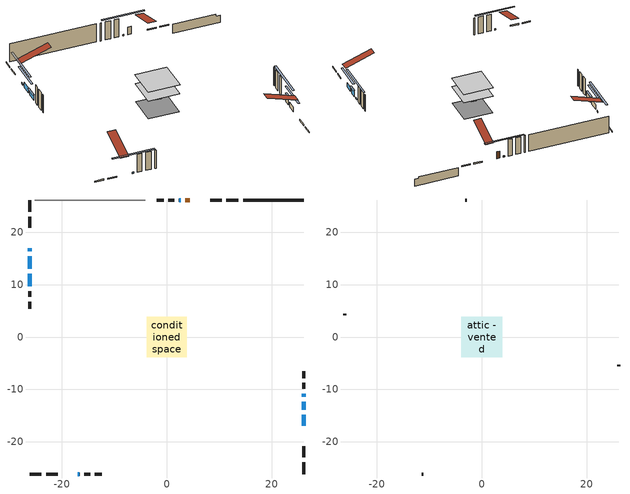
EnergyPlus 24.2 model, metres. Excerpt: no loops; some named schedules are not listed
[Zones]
conditioned space
 floor outside (Floor1 construction): -0.67,-0.67 -0.67,0.67 0.67,0.67 0.67,-0.67 z0.15
 floor adiabatic (AdiabaticFloorConstruction): -3.84,-3.84 -3.84,3.84 3.84,3.84 3.84,-3.84 z2.59
 floor foundation (Slab1 construction): -3.76,-3.76 -3.76,3.76 3.76,3.76 3.76,-3.76 z-2.29
 wall outside (RimJoist1 construction): 13.6,26.11 11.37,26.11 / -26.11,-26.11 -23.88,-26.11 / -26.11,26.11 -26.11,23.88 / 26.11,-26.11 26.11,-23.88 z0.15:0.45
 wall outside (RimJoist2 construction): 10.45,26.11 8.27,26.11 / -22.95,-26.11 -20.78,-26.11 / -26.11,22.95 -26.11,20.78 / 26.11,-22.95 26.11,-20.78 z0.15:0.45
 wall outside (AdiabaticWallConstruction 1): 4.42,26.11 3.56,26.11 z0.15:2.18
 wall outside (AdiabaticWallConstruction): 26.11,-16.93 26.11,-14.77 z0.15:1.41; 2.63,26.11 2.33,26.11 / -16.93,-26.11 -16.63,-26.11 z0.15:0.5; -26.11,16.93 -26.11,16.34 / 26.11,-11.37 26.11,-10.78 z0.15:0.49; -26.11,15.41 -26.11,13.01 z0.15:1.55; 26.11,-13.85 26.11,-12.3 z0.15:1.96; -26.11,12.09 -26.11,9.65 z0.15:1.57
 wall outside (Wall1 construction): 1.41,26.11 0.32,26.11 / -15.7,-26.11 -14.61,-26.11 / -26.11,8.72 -26.11,7.64 / 26.11,-9.85 26.11,-8.77 z0.15:5.03
 wall outside (Wall2 construction): -0.61,26.11 -1.93,26.11 / -13.69,-26.11 -12.37,-26.11 / -26.11,6.71 -26.11,5.39 / 26.11,-7.84 26.11,-6.52 z0.15:5.03
 wall foundation (FoundationWall1 construction): 14.53,26.11,-2.29 14.53,26.11,0.15 24.95,26.11,0.15 24.95,26.11,-0.37 26.11,26.11,-0.37 26.11,26.11,-2.29
 wall adiabatic (Wall4 construction): -4.1,26.11 -25.18,26.11 z0.15:5.03
 window (WindowConstruction): 26.11,-16.93 26.11,-14.77 z0.15:1.41
 window (WindowConstruction 5): 2.63,26.11 2.34,26.11 z0.15:0.49
 window (WindowConstruction 6): -16.93,-26.11 -16.63,-26.11 z0.15:0.49
 window (WindowConstruction 7): -26.11,16.93 -26.11,16.34 z0.15:0.49
 window (WindowConstruction 1): -26.11,15.41 -26.11,13.01 z0.15:1.55
 window (WindowConstruction 2): 26.11,-13.85 26.11,-12.3 z0.15:1.95
 window (WindowConstruction 3): -26.11,12.08 -26.11,9.65 z0.15:1.57
 window (WindowConstruction 4): 26.11,-11.37 26.11,-10.78 z0.15:0.49
 door (Door): 4.42,26.11 3.56,26.11 z0.15:2.18
 ceiling adiabatic (AdiabaticFloorConstruction): 3.84,-3.84 3.84,3.84 -3.84,3.84 -3.84,-3.84 z2.59
attic - vented
 floor to conditioned space (Floor2 construction Reversed): -3.89,-3.89 -3.89,3.89 3.89,3.89 3.89,-3.89 z5.03
 wall outside (Wall3 construction): -2.86,26.11 -3.17,26.11 / -11.44,-26.11 -11.13,-26.11 / -26.11,4.46 -26.11,4.15 / 26.11,-5.59 26.11,-5.28 z0.15:5.03
 roof outside (Roof1 construction): 5.35,26.11,5.03 5.35,18.53,7.56 7.35,18.53,7.56 7.35,26.11,5.03; -17.86,-26.11,5.03 -17.86,-18.53,7.56 -19.85,-18.53,7.56 -19.85,-26.11,5.03; -26.11,17.86,5.03 -18.53,17.86,7.56 -18.53,19.85,7.56 -26.11,19.85,5.03; 26.11,-17.86,5.03 18.53,-17.86,7.56 18.53,-19.85,7.56 26.11,-19.85,5.03
shading: 26.11,-12.14 26.11,-19.57 26.52,-19.57 26.52,-12.14 z4.05; -2.74,26.11 7.71,26.11 7.71,26.52 -2.74,26.52 z5.57; -11.55,-26.11 -22.01,-26.11 -22.01,-26.52 -11.55,-26.52 z5.57; -26.11,11.26 -26.11,22.01 -26.52,22.01 -26.52,11.26 z5.57; -26.11,10.37 -26.11,18.05 -26.52,18.05 -26.52,10.37 z4.19; 26.11,-12.1 26.11,-14.05 26.52,-14.05 26.52,-12.1 z2.16; -26.11,9.45 -26.11,12.29 -26.52,12.29 -26.52,9.45 z1.77; 26.11,-5.7 26.11,-16.45 26.52,-16.45 26.52,-5.7 z5.57
[Building]
Building 1: Terrain=Suburbs
[Site:Location]
Ottawa Intl AP_ON: Latitude {deg}=45.32; Longitude {deg}=-75.67; Time Zone {hr}=-5; Elevation {m}=115; Keep Site Location Information=Yes
[Site:GroundTemperature:Shallow]
1.18808, -1.19398, -1.38475, -0.254337, 4.28362, 8.80044, 12.7163, 15.1969, 15.4076, 13.3901, 9.57408, 5.19582
[Site:WaterMainsTemperature]
Calculation Method=Schedule; Temperature Schedule=mains temperature schedule
[Material] Roughness=Rough; Thermal Absorptance=0.9
Name | Thickness {m} | Conductivity {W/m-K} | Density {kg/m3} | Specific Heat {J/kg-K} | Solar Absorptance | Visible Absorptance
asphalt or fiberglass shingles | 0.00635 | 0.162714 | 1121.4 | 1465.45 | 0.4 | 0.4
ceiling loosefill ins | 0.169333 | 0.0480833 | 16.02 | 1046.75 | 0.7 | 0.7
ceiling stud and cavity | 0.1397 | 0.146109 | 65.682 | 1177.47 | 0.7 | 0.7
concrete 4.0 in. | 0.1016 | 1.803125 | 2242.8 | 837.4 | 0.7 | 0.7
concrete 8.0 in. | 0.2032 | 1.803125 | 2242.8 | 837.4 | 0.7 | 0.7
door material | 0.04445 | 0.053851 | 512.64 | 1214.23 | 0.7 | 0.7
exterior vertical ins | 0.0460229 | 0.029427 | 32.04 | 1214.23 | 0.7 | 0.7
floor covering | 0.0127 | 0.0433444 | 54.468 | 1339.84 | 0.6 | 0.6
floor rigid ins; rim joist rigid ins | 0.051816 | 0.029427 | 32.04 | 1214.23 | 0.7 | 0.7
floor rigid ins 1; wall rigid ins | 0.512978 | 0.029427 | 32.04 | 1214.23 | 0.7 | 0.7
floor stud and cavity | 0.1397 | 0.700881 | 92.3553 | 1139.71 | 0.7 | 0.7
floor stud and cavity 1 | 0.1397 | 1.75129 | 37.0049 | 1207.88 | 0.7 | 0.7
furniture material conditioned space 1 | 0.1524 | 0.115458 | 640.8 | 1214.23 | 0.6 | 0.6
gypsum board | 0.0127 | 0.160291 | 801 | 837.4 | 0.6 | 0.6
gypsum board 1 | 0.0127 | 0.160291 | 801 | 837.4 | 0.7 | 0.7
osb sheathing 0.5 in. | 0.0127 | 0.115458 | 512.64 | 1214.23 | 0.7 | 0.7
osb sheathing 0.5 in. 1 | 0.0127 | 0.115458 | 512.64 | 1214.23 | 0.4 | 0.4
osb sheathing 0.75 in. | 0.01905 | 0.115458 | 512.64 | 1214.23 | 0.7 | 0.7
osb sheathing 2.0 in. | 0.0508 | 0.115458 | 512.64 | 1214.23 | 0.7 | 0.7
rim joist stud and cavity | 0.0508 | 0.0453203 | 125.044 | 1163.47 | 0.6 | 0.6
rim joist stud and cavity 1 | 0.0508 | 0.0406006 | 125.044 | 1163.47 | 0.6 | 0.6
wall stud and cavity | 0.1397 | 0.100049 | 139.0536 | 1170.24 | 0.7 | 0.7
wall stud and cavity 1 | 0.1397 | 0.0992973 | 139.0536 | 1170.24 | 0.7 | 0.7
wall stud and cavity 2 | 0.0889 | 6.9971 | 50.32683 | 1063.81 | 0.6 | 0.6
wall stud and cavity 3 | 0.1397 | 0.0889898 | 139.0536 | 1170.24 | 0.7 | 0.7
wall stud and cavity 4 | 0.0889 | 0.380278 | 52.3479 | 1209.89 | 0.7 | 0.7
wall stud and cavity 5 | 0.0889 | 0.391764 | 83.0341 | 1211.67 | 0.7 | 0.7
wood siding | 0.0254 | 0.102417 | 544.68 | 1172.36 | 0.4 | 0.4
wood siding 1 | 0.00254 | 0.102417 | 544.68 | 1172.36 | 0.4 | 0.4
wood siding 2; wood siding 3; wood siding 4 | 0.0254 | 0.102417 | 544.68 | 1172.36 | 0.7 | 0.7
[WindowMaterial:SimpleGlazingSystem]
Name | U-Factor {W/m2-K} | Solar Heat Gain Coefficient
WindowMaterial | 2.92587 | 0.66
WindowMaterial 1 | 2.915653 | 0.67
WindowMaterial 2 | 2.89351 | 0.69
WindowMaterial 3 | 2.91338 | 0.67
WindowMaterial 4 | 3.07123 | 0.43
WindowMaterial 5 | 2.67945 | 0.43
[Construction]
AdiabaticFloorConstruction: floor stud and cavity 1, floor rigid ins 1, osb sheathing 0.75 in., floor covering
AdiabaticWallConstruction: wood siding 3, wall rigid ins, wall stud and cavity 4, gypsum board
AdiabaticWallConstruction 1: wood siding 4, wall rigid ins, wall stud and cavity 4, gypsum board
Door: door material
Floor1 construction: floor stud and cavity, floor rigid ins, osb sheathing 0.75 in., floor covering
Floor2 construction Reversed: gypsum board, ceiling stud and cavity, ceiling loosefill ins
FoundationWall1 construction: concrete 8.0 in., gypsum board 1
furniture construction conditioned space 1: furniture material conditioned space 1
PartitionWallConstruction: gypsum board, wall stud and cavity 5, gypsum board
RimJoist1 construction: wood siding 2, osb sheathing 2.0 in., rim joist stud and cavity
RimJoist2 construction: wood siding 2, rim joist rigid ins, osb sheathing 2.0 in., rim joist stud and cavity 1
Roof1 construction: asphalt or fiberglass shingles
Slab1 construction: concrete 4.0 in.
Wall1 construction: wood siding, osb sheathing 0.5 in., wall stud and cavity, gypsum board
Wall2 construction: wood siding, osb sheathing 0.5 in., wall stud and cavity 1, gypsum board
Wall3 construction: wood siding 1, wall stud and cavity 2
Wall4 construction: osb sheathing 0.5 in. 1, wall stud and cavity 3, gypsum board
WindowConstruction: WindowMaterial
WindowConstruction 1: WindowMaterial 1
WindowConstruction 2: WindowMaterial 2
WindowConstruction 3: WindowMaterial 3
WindowConstruction 4; WindowConstruction 5; WindowConstruction 7: WindowMaterial 4
WindowConstruction 6: WindowMaterial 5
[Zone] Multiplier=1; Part of Total Floor Area=Yes
Name | Volume {m3}
attic - vented | 24.8879
conditioned space | 455.7
[Space]
Name | Zone | Volume {m3}
attic - vented 1 | attic - vented | 24.8879
conditioned space 1 | conditioned space | 455.7
[ZoneInfiltration:EffectiveLeakageArea]
infil attic - vented 1: Zone or Space=attic - vented 1; Schedule=Always On Discrete; Effective Air Leakage Area {cm2}=2553.26; Stack Coefficient=0.000514933; Wind Coefficient=1.53319e-05
[ZoneMixing]
whole house fan mix: Zone or Space=attic - vented; Schedule=Always On Continuous; Design Flow Rate Calculation Method=Flow/Zone; Design Flow Rate {m3/s}=0; Source Zone or Space=conditioned space
[SurfaceProperty:ExposedFoundationPerimeter]
Slab1: Exposed Perimeter Calculation Method=TotalExposedPerimeter; Total Exposed Perimeter {m}=11.579
[InternalMass] Zone or ZoneList=conditioned space; Space or SpaceList=conditioned space 1
Name | Construction | Surface Area {m2}
furniture mass conditioned space 1 | furniture construction conditioned space 1 | 46.8598
partition wall mass | PartitionWallConstruction | 117.149
[Lights]
interior lighting: Zone or ZoneList or Space or SpaceList=conditioned space 1; Schedule=interior lighting schedule; Design Level Calculation Method=LightingLevel; Lighting Level {W}=343.2; Return Air Fraction=0; Fraction Radiant=0.6; Fraction Visible=0.2; Fraction Replaceable=1
[People]
occupants: Zone or ZoneList or Space or SpaceList=conditioned space 1; Number of People Schedule=occupants schedule; Number of People Calculation Method=People; Number of People=3; Fraction Radiant=0.314171; Sensible Heat Fraction=0.56303; Activity Level Schedule=occupants activity schedule; Carbon Dioxide Generation Rate {m3/s-W}=0; Enable ASHRAE 55 Comfort Warnings=No; Mean Radiant Temperature Calculation Type=EnclosureAveraged
[ElectricEquipment] Zone or ZoneList or Space or SpaceList=conditioned space 1; Design Level Calculation Method=EquipmentLevel
Name | Schedule | Design Level {W} | Fraction Latent | Fraction Radiant | Fraction Lost
clothes dryer | clothes dryer schedule | 140.772 | 0.015 | 0.081 | 0.85
clothes washer | clothes washer schedule | 32.1985 | 0.03 | 0.162 | 0.7
cooking range | cooking range schedule | 208.969 | 0.08 | 0.432 | 0.2
dishwasher | dishwasher schedule | 66.8632 | 0.3 | 0.18 | 0.4
fridge | fridge schedule | 72.9452 | 0 | 0.6 | 0
mech vent bath fan 0 | mech vent bath fan 0 schedule | 50.2 | 0 | 0 | 1
mech vent bath fan 1 | mech vent bath fan 1 schedule | 50.2 | 0 | 0 | 1
mech vent house fan | mech vent house fan schedule | 0 | 0 | 0 | 1
mech vent house fan cfis | mech vent house fan cfis schedule | 0 | 0 | 0 | 0
misc plug loads | misc plug loads schedule | 494.7 | 0.045 | 0.513 | 0.1
whole house fan | Always On Discrete | 0 | 0 | 0 | 1
[OtherEquipment] Zone or ZoneList or Space or SpaceList=conditioned space 1; Design Level Calculation Method=EquipmentLevel
Name | Fuel Type | Schedule | Design Level {W} | Fraction Latent | Fraction Radiant | Fraction Lost
clothes dryer 1 | Electricity | clothes dryer schedule | 0 | 0.015 | 0.081 | 0.85
cooking range 1 | Electricity | cooking range schedule | 0 | 0.08 | 0.432 | 0.2
general water use latent | None | general water use schedule | 59.3978 | 1 | 0 | 0
general water use sensible | None | general water use schedule | -58.539 | 0 | 0.6 | 0
mech vent house fan latent load | None | Always On Discrete | 0 | 1 | 0 | 0
mech vent house fan sensible load | None | Always On Discrete | 0 | 0 | 0 | 0
water heater energy adjustment1 | NaturalGas | Always On Discrete | 0.01 | 0 | 0 | 1
[ZoneInfiltration:DesignFlowRate] Zone or ZoneList or Space or SpaceList=conditioned space 1; Schedule=Always On Discrete; Design Flow Rate Calculation Method=Flow/Zone; Design Flow Rate {m3/s}=0
infil flow; natural vent flow; whole house fan flow
[AvailabilityManager:Scheduled]
central ac and furnace airloop Availability Manager: Schedule=Always On Discrete
[Foundation:Kiva]
Foundation Kiva 1: Initial Indoor Air Temperature {C}=18; Wall Height Above Grade {m}=0.149992; Wall Depth Below Slab {m}=0.2032; Custom Block Material Name 1=exterior vertical ins; Custom Block Depth 1 {m}=2.43998; Custom Block X Position 1 {m}=0.2159; Custom Block Z Position 1 {m}=0
[Foundation:Kiva:Settings]
Soil Conductivity {W/m-K}=1.275747; Soil Density {kg/m3}=1842.3; Soil Specific Heat {J/kg-K}=418.7; Ground Solar Absorptivity=0.9; Ground Thermal Absorptivity=0.9; Ground Surface Roughness {m}=0.03; Far-Field Width {m}=40; Deep-Ground Boundary Condition=ZeroFlux; Deep-Ground Depth {m}=40; Minimum Cell Dimension {m}=0.2; Maximum Cell Growth Coefficient=3; Simulation Timestep=Timestep
[Exterior:Lights]
exterior lighting: Schedule=exterior lighting schedule; Design Level {W}=75.6
[EnergyManagementSystem:GlobalVariable]
central_ac_and_furnace_airloop_Fan_RTF
infil_program_Qfan
infil_program_Qinf
natural_vent_program_Qnv
natural_vent_program_Qwhf
[EnergyManagementSystem:Sensor]
Name | Output:Variable or Output:Meter Index Key | Output:Variable or Output:Meter
airflow_gain | infil flow | Infiltration Sensible Heat Gain Energy
airflow_gain_1 | natural vent flow | Infiltration Sensible Heat Gain Energy
airflow_gain_2 | whole house fan flow | Infiltration Sensible Heat Gain Energy
airflow_loss | infil flow | Infiltration Sensible Heat Loss Energy
airflow_loss_1 | natural vent flow | Infiltration Sensible Heat Loss Energy
airflow_loss_2 | whole house fan flow | Infiltration Sensible Heat Loss Energy
clg_load_cond |  | Cooling:EnergyTransfer:Zone:CONDITIONED SPACE
clg_sp_s; clg_sp_s_1 | cooling setpoint | Schedule Value
clothes_dryer_exhaust_0_sch_s | clothes dryer exhaust 0 schedule | Schedule Value
cool_season | cooling season schedule | Schedule Value
htg_load_cond |  | Heating:EnergyTransfer:Zone:CONDITIONED SPACE
htg_sp_s; htg_sp_s_1 | heating setpoint | Schedule Value
ig_ee_conv | clothes dryer | Electric Equipment Convective Heating Energy
ig_ee_conv_2 | cooking range | Electric Equipment Convective Heating Energy
ig_ee_conv_4 | fridge | Electric Equipment Convective Heating Energy
ig_ee_conv_5 | misc plug loads | Electric Equipment Convective Heating Energy
ig_ee_conv_6 | whole house fan | Electric Equipment Convective Heating Energy
ig_ee_rad | clothes dryer | Electric Equipment Radiant Heating Energy
ig_ee_rad_2 | cooking range | Electric Equipment Radiant Heating Energy
ig_ee_rad_4 | fridge | Electric Equipment Radiant Heating Energy
ig_ee_rad_5 | misc plug loads | Electric Equipment Radiant Heating Energy
ig_ee_rad_6 | whole house fan | Electric Equipment Radiant Heating Energy
ig_lgt_conv | interior lighting | Lights Convective Heating Energy
ig_lgt_rad | interior lighting | Lights Radiant Heating Energy
ig_lgt_vis | interior lighting | Lights Visible Radiation Heating Energy
ig_oe_conv | clothes dryer 1 | Other Equipment Convective Heating Energy
ig_oe_conv_1 | cooking range 1 | Other Equipment Convective Heating Energy
ig_oe_conv_2 | general water use latent | Other Equipment Convective Heating Energy
ig_oe_conv_3 | general water use sensible | Other Equipment Convective Heating Energy
ig_oe_conv_4 | water heater energy adjustment1 | Other Equipment Convective Heating Energy
ig_oe_rad | clothes dryer 1 | Other Equipment Radiant Heating Energy
ig_oe_rad_1 | cooking range 1 | Other Equipment Radiant Heating Energy
ig_oe_rad_2 | general water use latent | Other Equipment Radiant Heating Energy
ig_oe_rad_3 | general water use sensible | Other Equipment Radiant Heating Energy
ig_oe_rad_4 | water heater energy adjustment1 | Other Equipment Radiant Heating Energy
ig_ppl_conv | occupants | People Convective Heating Energy
ig_ppl_rad | occupants | People Radiant Heating Energy
im_conv | furniture mass conditioned space 1 | Surface Inside Face Convection Heat Gain Energy
im_conv_1 | partition wall mass | Surface Inside Face Convection Heat Gain Energy
im_ig | furniture mass conditioned space 1 | Surface Inside Face Internal Gains Radiation Heat Gain Energy
im_ig_1 | partition wall mass | Surface Inside Face Internal Gains Radiation Heat Gain Energy
im_lgt | furniture mass conditioned space 1 | Surface Inside Face Lights Radiation Heat Gain Energy
im_lgt_1 | partition wall mass | Surface Inside Face Lights Radiation Heat Gain Energy
im_sol | furniture mass conditioned space 1 | Surface Inside Face Solar Radiation Heat Gain Energy
im_sol_1 | partition wall mass | Surface Inside Face Solar Radiation Heat Gain Energy
im_surf | furniture mass conditioned space 1 | Surface Inside Face Net Surface Thermal Radiation Heat Gain Energy
im_surf_1 | partition wall mass | Surface Inside Face Net Surface Thermal Radiation Heat Gain Energy
mech_vent_bath_fan_0_sch_s | mech vent bath fan 0 schedule | Schedule Value
mech_vent_bath_fan_1_sch_s | mech vent bath fan 1 schedule | Schedule Value
mv_conv | mech vent bath fan 0 | Electric Equipment Convective Heating Energy
mv_conv_1 | mech vent bath fan 1 | Electric Equipment Convective Heating Energy
mv_conv_2 | mech vent house fan | Electric Equipment Convective Heating Energy
mv_conv_3 | mech vent house fan cfis | Electric Equipment Convective Heating Energy
mv_conv_4 | mech vent house fan latent load | Other Equipment Convective Heating Energy
mv_conv_5 | mech vent house fan sensible load | Other Equipment Convective Heating Energy
mv_rad | mech vent bath fan 0 | Electric Equipment Radiant Heating Energy
mv_rad_1 | mech vent bath fan 1 | Electric Equipment Radiant Heating Energy
mv_rad_2 | mech vent house fan | Electric Equipment Radiant Heating Energy
mv_rad_3 | mech vent house fan cfis | Electric Equipment Radiant Heating Energy
mv_rad_4 | mech vent house fan latent load | Other Equipment Radiant Heating Energy
mv_rad_5 | mech vent house fan sensible load | Other Equipment Radiant Heating Energy
natural_vent_s | natural vent schedule | Schedule Value
out_pb_s |  | Site Outdoor Air Barometric Pressure
out_wt_s |  | Site Outdoor Air Humidity Ratio
site_vw_s |  | Site Wind Speed
ss_back_out | Window1 | Surface Window Shortwave from Zone Back Out Window Heat Transfer Rate
ss_back_out_1 | Window10 | Surface Window Shortwave from Zone Back Out Window Heat Transfer Rate
ss_back_out_2 | Window11 | Surface Window Shortwave from Zone Back Out Window Heat Transfer Rate
ss_back_out_3 | Window12 | Surface Window Shortwave from Zone Back Out Window Heat Transfer Rate
ss_back_out_4 | Window3 | Surface Window Shortwave from Zone Back Out Window Heat Transfer Rate
ss_back_out_5 | Window5 | Surface Window Shortwave from Zone Back Out Window Heat Transfer Rate
ss_back_out_6 | Window6 | Surface Window Shortwave from Zone Back Out Window Heat Transfer Rate
ss_back_out_7 | Window8 | Surface Window Shortwave from Zone Back Out Window Heat Transfer Rate
ss_conv | Door1 | Surface Inside Face Convection Heat Gain Energy
ss_conv_1 | Window1 | Surface Inside Face Convection Heat Gain Energy
ss_conv_2 | Window10 | Surface Inside Face Convection Heat Gain Energy
ss_conv_3 | Window11 | Surface Inside Face Convection Heat Gain Energy
ss_conv_4 | Window12 | Surface Inside Face Convection Heat Gain Energy
ss_conv_5 | Window3 | Surface Inside Face Convection Heat Gain Energy
ss_conv_6 | Window5 | Surface Inside Face Convection Heat Gain Energy
ss_conv_7 | Window6 | Surface Inside Face Convection Heat Gain Energy
ss_conv_8 | Window8 | Surface Inside Face Convection Heat Gain Energy
ss_ig | Door1 | Surface Inside Face Internal Gains Radiation Heat Gain Energy
ss_ig_1 | Window1 | Surface Inside Face Internal Gains Radiation Heat Gain Energy
ss_ig_2 | Window10 | Surface Inside Face Internal Gains Radiation Heat Gain Energy
ss_ig_3 | Window11 | Surface Inside Face Internal Gains Radiation Heat Gain Energy
ss_ig_4 | Window12 | Surface Inside Face Internal Gains Radiation Heat Gain Energy
ss_ig_5 | Window3 | Surface Inside Face Internal Gains Radiation Heat Gain Energy
ss_ig_6 | Window5 | Surface Inside Face Internal Gains Radiation Heat Gain Energy
ss_ig_7 | Window6 | Surface Inside Face Internal Gains Radiation Heat Gain Energy
ss_ig_8 | Window8 | Surface Inside Face Internal Gains Radiation Heat Gain Energy
ss_lgt | Door1 | Surface Inside Face Lights Radiation Heat Gain Energy
ss_sol | Door1 | Surface Inside Face Solar Radiation Heat Gain Energy
ss_surf | Door1 | Surface Inside Face Net Surface Thermal Radiation Heat Gain Energy
ss_surf_1 | Window1 | Surface Inside Face Net Surface Thermal Radiation Heat Gain Energy
ss_surf_2 | Window10 | Surface Inside Face Net Surface Thermal Radiation Heat Gain Energy
ss_surf_3 | Window11 | Surface Inside Face Net Surface Thermal Radiation Heat Gain Energy
ss_surf_4 | Window12 | Surface Inside Face Net Surface Thermal Radiation Heat Gain Energy
ss_surf_5 | Window3 | Surface Inside Face Net Surface Thermal Radiation Heat Gain Energy
ss_surf_6 | Window5 | Surface Inside Face Net Surface Thermal Radiation Heat Gain Energy
ss_surf_7 | Window6 | Surface Inside Face Net Surface Thermal Radiation Heat Gain Energy
ss_surf_8 | Window8 | Surface Inside Face Net Surface Thermal Radiation Heat Gain Energy
ss_trans_in | Window1 | Surface Window Transmitted Solar Radiation Rate
ss_trans_in_1 | Window10 | Surface Window Transmitted Solar Radiation Rate
ss_trans_in_2 | Window11 | Surface Window Transmitted Solar Radiation Rate
ss_trans_in_3 | Window12 | Surface Window Transmitted Solar Radiation Rate
ss_trans_in_4 | Window3 | Surface Window Transmitted Solar Radiation Rate
ss_trans_in_5 | Window5 | Surface Window Transmitted Solar Radiation Rate
ss_trans_in_6 | Window6 | Surface Window Transmitted Solar Radiation Rate
ss_trans_in_7 | Window8 | Surface Window Transmitted Solar Radiation Rate
ss_trans_out | Window1 | Surface Inside Face Initial Transmitted Diffuse Transmitted Out Window Solar Radiation Rate
ss_trans_out_1 | Window10 | Surface Inside Face Initial Transmitted Diffuse Transmitted Out Window Solar Radiation Rate
ss_trans_out_2 | Window11 | Surface Inside Face Initial Transmitted Diffuse Transmitted Out Window Solar Radiation Rate
ss_trans_out_3 | Window12 | Surface Inside Face Initial Transmitted Diffuse Transmitted Out Window Solar Radiation Rate
ss_trans_out_4 | Window3 | Surface Inside Face Initial Transmitted Diffuse Transmitted Out Window Solar Radiation Rate
ss_trans_out_5 | Window5 | Surface Inside Face Initial Transmitted Diffuse Transmitted Out Window Solar Radiation Rate
ss_trans_out_6 | Window6 | Surface Inside Face Initial Transmitted Diffuse Transmitted Out Window Solar Radiation Rate
ss_trans_out_7 | Window8 | Surface Inside Face Initial Transmitted Diffuse Transmitted Out Window Solar Radiation Rate
s_conv | Floor1 | Surface Inside Face Convection Heat Gain Energy
s_conv_1 | Floor2 | Surface Inside Face Convection Heat Gain Energy
s_conv_10 | RimJoist2:180 | Surface Inside Face Convection Heat Gain Energy
s_conv_11 | RimJoist2:270 | Surface Inside Face Convection Heat Gain Energy
s_conv_12 | RimJoist2:90 | Surface Inside Face Convection Heat Gain Energy
s_conv_13 | Slab1 | Surface Inside Face Convection Heat Gain Energy
s_conv_14 | Wall1:0 | Surface Inside Face Convection Heat Gain Energy
s_conv_15 | Wall1:180 | Surface Inside Face Convection Heat Gain Energy
s_conv_16 | Wall1:270 | Surface Inside Face Convection Heat Gain Energy
s_conv_17 | Wall1:90 | Surface Inside Face Convection Heat Gain Energy
s_conv_18 | Wall2:0 | Surface Inside Face Convection Heat Gain Energy
s_conv_19 | Wall2:180 | Surface Inside Face Convection Heat Gain Energy
s_conv_2 | FoundationWall1 | Surface Inside Face Convection Heat Gain Energy
s_conv_20 | Wall2:270 | Surface Inside Face Convection Heat Gain Energy
s_conv_21 | Wall2:90 | Surface Inside Face Convection Heat Gain Energy
s_conv_22 | Wall4 | Surface Inside Face Convection Heat Gain Energy
s_conv_3 | inferred conditioned ceiling | Surface Inside Face Convection Heat Gain Energy
s_conv_4 | inferred conditioned floor | Surface Inside Face Convection Heat Gain Energy
s_conv_5 | RimJoist1:0 | Surface Inside Face Convection Heat Gain Energy
s_conv_6 | RimJoist1:180 | Surface Inside Face Convection Heat Gain Energy
s_conv_7 | RimJoist1:270 | Surface Inside Face Convection Heat Gain Energy
s_conv_8 | RimJoist1:90 | Surface Inside Face Convection Heat Gain Energy
s_conv_9 | RimJoist2:0 | Surface Inside Face Convection Heat Gain Energy
s_ig | Floor1 | Surface Inside Face Internal Gains Radiation Heat Gain Energy
s_ig_1 | Floor2 | Surface Inside Face Internal Gains Radiation Heat Gain Energy
s_ig_10 | RimJoist2:180 | Surface Inside Face Internal Gains Radiation Heat Gain Energy
s_ig_11 | RimJoist2:270 | Surface Inside Face Internal Gains Radiation Heat Gain Energy
s_ig_12 | RimJoist2:90 | Surface Inside Face Internal Gains Radiation Heat Gain Energy
s_ig_13 | Slab1 | Surface Inside Face Internal Gains Radiation Heat Gain Energy
s_ig_14 | Wall1:0 | Surface Inside Face Internal Gains Radiation Heat Gain Energy
s_ig_15 | Wall1:180 | Surface Inside Face Internal Gains Radiation Heat Gain Energy
s_ig_16 | Wall1:270 | Surface Inside Face Internal Gains Radiation Heat Gain Energy
s_ig_17 | Wall1:90 | Surface Inside Face Internal Gains Radiation Heat Gain Energy
s_ig_18 | Wall2:0 | Surface Inside Face Internal Gains Radiation Heat Gain Energy
s_ig_19 | Wall2:180 | Surface Inside Face Internal Gains Radiation Heat Gain Energy
s_ig_2 | FoundationWall1 | Surface Inside Face Internal Gains Radiation Heat Gain Energy
s_ig_20 | Wall2:270 | Surface Inside Face Internal Gains Radiation Heat Gain Energy
s_ig_21 | Wall2:90 | Surface Inside Face Internal Gains Radiation Heat Gain Energy
s_ig_22 | Wall4 | Surface Inside Face Internal Gains Radiation Heat Gain Energy
